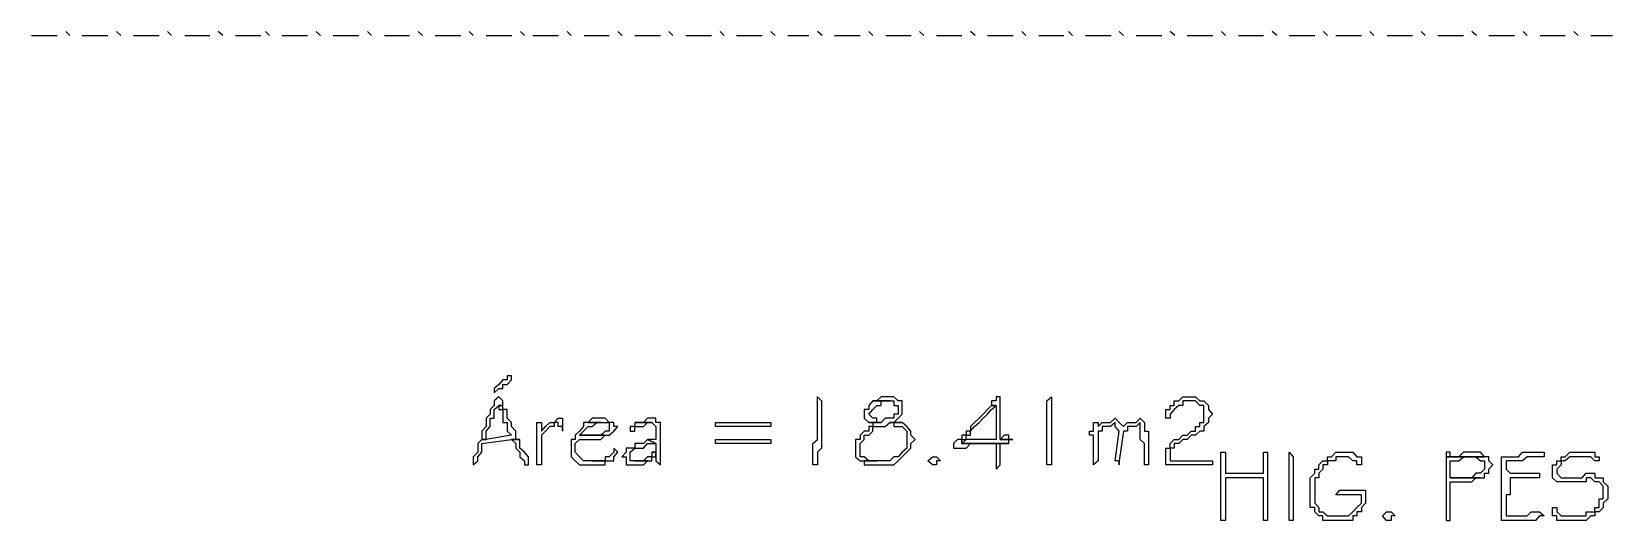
# Model space of a CAD drawing. Header units: millimetres. Extents: x -518.8 to -461.2, y 3.5 to 44.2.
# Drawn here: x -494.65 to -492.281, y 11.356 to 12.089 of the extents above; entities that cross this region are included whole.
import ezdxf

# ---------------------------------------------------------------- set-up
doc = ezdxf.new("R2010")
doc.units = ezdxf.units.MM
doc.header["$MEASUREMENT"] = 0
doc.layers.add('6', color=6, linetype='Continuous')
doc.layers.add('MYSOLIDS', color=7, linetype='Continuous')

msp = doc.modelspace()

# ---------------------------------------------------------------- linework, layer by layer
at = {"layer": '6'}
for points in [[(-494.6496, 12.0827), (-494.6113, 12.0827)], [(-494.5925, 12.0827), (-494.5985, 12.0887)], [(-494.5737, 12.0827), (-494.5354, 12.0827)], [(-494.5158, 12.0827), (-494.5226, 12.0887)], [(-494.497, 12.0827), (-494.4587, 12.0827)], [(-494.4399, 12.0827), (-494.4459, 12.0887)], [(-494.4203, 12.0827), (-494.3827, 12.0827)], [(-494.3632, 12.0827), (-494.3699, 12.0887)], [(-494.3444, 12.0827), (-494.306, 12.0827)], [(-494.2933, 12.0827), (-494.2993, 12.0887)], [(-494.2745, 12.0827), (-494.2361, 12.0827)], [(-494.2166, 12.0827), (-494.2233, 12.0887)], [(-494.1978, 12.0827), (-494.1594, 12.0827)], [(-494.1406, 12.0827), (-494.1466, 12.0887)], [(-494.1211, 12.0827), (-494.0835, 12.0827)], [(-494.0639, 12.0827), (-494.0707, 12.0887)], [(-494.0451, 12.0827), (-494.0068, 12.0827)], [(-493.988, 12.0827), (-493.994, 12.0887)], [(-493.9684, 12.0827), (-493.9301, 12.0827)], [(-493.9113, 12.0827), (-493.9173, 12.0887)], [(-493.8985, 12.0827), (-493.8602, 12.0827)], [(-493.8414, 12.0827), (-493.8474, 12.0887)], [(-493.8218, 12.0827), (-493.7842, 12.0827)], [(-493.7647, 12.0827), (-493.7714, 12.0887)], [(-493.7459, 12.0827), (-493.7075, 12.0827)], [(-493.6887, 12.0827), (-493.6948, 12.0887)], [(-493.6692, 12.0827), (-493.6308, 12.0827)], [(-493.6121, 12.0827), (-493.6181, 12.0887)], [(-493.5933, 12.0827), (-493.5549, 12.0827)], [(-493.5354, 12.0827), (-493.5421, 12.0887)], [(-493.5166, 12.0827), (-493.485, 12.0827)], [(-493.4654, 12.0827), (-493.4722, 12.0887)], [(-493.4466, 12.0827), (-493.4083, 12.0827)], [(-493.3895, 12.0827), (-493.3955, 12.0887)], [(-493.3699, 12.0827), (-493.3316, 12.0827)], [(-493.3128, 12.0827), (-493.3196, 12.0887)], [(-493.294, 12.0827), (-493.2557, 12.0827)], [(-493.2361, 12.0827), (-493.2429, 12.0887)], [(-493.2173, 12.0827), (-493.179, 12.0827)], [(-493.1602, 12.0827), (-493.1662, 12.0887)], [(-493.1406, 12.0827), (-493.103, 12.0827)], [(-493.0902, 12.0827), (-493.0963, 12.0887)], [(-493.0707, 12.0827), (-493.0324, 12.0827)], [(-493.0136, 12.0827), (-493.0203, 12.0887)], [(-492.9948, 12.0827), (-492.9564, 12.0827)], [(-492.9369, 12.0827), (-492.9436, 12.0887)], [(-492.9181, 12.0827), (-492.8797, 12.0827)], [(-492.8609, 12.0827), (-492.8669, 12.0887)], [(-492.8414, 12.0827), (-492.8038, 12.0827)], [(-492.7842, 12.0827), (-492.791, 12.0887)], [(-492.7654, 12.0827), (-492.7271, 12.0827)], [(-492.7083, 12.0827), (-492.7143, 12.0887)], [(-492.6955, 12.0827), (-492.6572, 12.0827)], [(-492.6384, 12.0827), (-492.6444, 12.0887)], [(-492.6188, 12.0827), (-492.5805, 12.0827)], [(-492.5617, 12.0827), (-492.5677, 12.0887)], [(-492.5429, 12.0827), (-492.5045, 12.0827)], [(-492.485, 12.0827), (-492.4918, 12.0887)], [(-492.4662, 12.0827), (-492.4278, 12.0827)], [(-492.409, 12.0827), (-492.4151, 12.0887)], [(-492.3895, 12.0827), (-492.3519, 12.0827)], [(-492.3324, 12.0827), (-492.3391, 12.0887)], [(-492.3136, 12.0827), (-492.2812, 12.0827)]]:
    msp.add_lwpolyline(points, dxfattribs=at)
at = {"layer": 'MYSOLIDS'}
for points in [[(-493.9308, 11.5729), (-493.9369, 11.5729), (-493.9369, 11.5669), (-493.9436, 11.5669), (-493.9436, 11.5669), (-493.9496, 11.5601), (-493.9496, 11.5601), (-493.9564, 11.5541), (-493.9564, 11.5541), (-493.9564, 11.5541), (-493.9564, 11.5473), (-493.9564, 11.5473), (-493.9564, 11.5473), (-493.9496, 11.5541), (-493.9496, 11.5541), (-493.9436, 11.5541), (-493.9436, 11.5601), (-493.9436, 11.5601), (-493.9369, 11.5601), (-493.9308, 11.5669), (-493.9308, 11.5669), (-493.9308, 11.5669), (-493.9308, 11.5729), (-493.9308, 11.5729), (-493.9308, 11.5729)], [(-493.9496, 11.5413), (-493.9496, 11.5413), (-493.9496, 11.5413), (-493.9564, 11.5353), (-493.9564, 11.5353), (-493.9564, 11.5285), (-493.9564, 11.5285), (-493.9624, 11.5225), (-493.9624, 11.5157), (-493.9684, 11.5097), (-493.9684, 11.503), (-493.9684, 11.4969), (-493.9684, 11.4969), (-493.9752, 11.4902), (-493.9752, 11.4902), (-493.9752, 11.4842), (-493.9752, 11.4774), (-493.9684, 11.4774), (-493.9684, 11.4842), (-493.9684, 11.4842), (-493.9684, 11.4902), (-493.9624, 11.4969), (-493.9624, 11.4969), (-493.9624, 11.503), (-493.9624, 11.503), (-493.9624, 11.5097), (-493.9564, 11.5097), (-493.9564, 11.5157), (-493.9564, 11.5225), (-493.9496, 11.5285), (-493.9496, 11.5285), (-493.9436, 11.5285), (-493.9436, 11.5353), (-493.9496, 11.5413), (-493.9496, 11.5413), (-493.9496, 11.5413)], [(-493.479, 11.4458), (-493.479, 11.4458), (-493.479, 11.4518), (-493.479, 11.4518), (-493.479, 11.4586), (-493.479, 11.4646), (-493.479, 11.4714), (-493.479, 11.4714), (-493.4722, 11.4774), (-493.4722, 11.4842), (-493.4722, 11.4842), (-493.4722, 11.4902), (-493.4722, 11.4969), (-493.4722, 11.503), (-493.4722, 11.503), (-493.4722, 11.5097), (-493.4722, 11.5157), (-493.4722, 11.5157), (-493.4722, 11.5225), (-493.4722, 11.5285), (-493.4722, 11.5353), (-493.4722, 11.5353), (-493.4722, 11.5353), (-493.4722, 11.5353), (-493.4722, 11.5413), (-493.4722, 11.5413), (-493.4662, 11.5353), (-493.4662, 11.5353), (-493.4662, 11.5353), (-493.4662, 11.5285), (-493.4662, 11.5285), (-493.4662, 11.5225), (-493.4662, 11.5157), (-493.4662, 11.5097), (-493.4662, 11.5097), (-493.4662, 11.503), (-493.4662, 11.4969), (-493.4662, 11.4902), (-493.4662, 11.4902), (-493.4662, 11.4842), (-493.4662, 11.4774), (-493.4662, 11.4714), (-493.4662, 11.4714), (-493.4662, 11.4646), (-493.4722, 11.4586), (-493.4722, 11.4518), (-493.4722, 11.4518), (-493.4722, 11.4458), (-493.4722, 11.4458), (-493.4722, 11.4458), (-493.4722, 11.4398), (-493.4722, 11.4398), (-493.4722, 11.4398), (-493.4722, 11.4398), (-493.479, 11.4398), (-493.479, 11.4398), (-493.479, 11.4458), (-493.479, 11.4458), (-493.479, 11.4458), (-493.479, 11.4458), (-493.479, 11.4458)], [(-493.3639, 11.5413), (-493.3707, 11.5413), (-493.3767, 11.5413), (-493.3767, 11.5413), (-493.3835, 11.5353), (-493.3895, 11.5353), (-493.3639, 11.5353), (-493.3639, 11.5353), (-493.3579, 11.5353), (-493.3579, 11.5285), (-493.3511, 11.5285), (-493.3511, 11.5285), (-493.3511, 11.5225), (-493.3511, 11.5225), (-493.3511, 11.5157), (-493.3579, 11.5157), (-493.3579, 11.5097), (-493.3579, 11.5097), (-493.3639, 11.5097), (-493.3707, 11.5097), (-493.3707, 11.5097), (-493.3767, 11.503), (-493.3955, 11.503), (-493.3955, 11.503), (-493.3895, 11.503), (-493.3895, 11.503), (-493.3895, 11.4969), (-493.3955, 11.4969), (-493.3955, 11.4902), (-493.4023, 11.4902), (-493.4023, 11.4902), (-493.4083, 11.4842), (-493.4083, 11.4774), (-493.4151, 11.4774), (-493.4151, 11.4714), (-493.4151, 11.4646), (-493.4151, 11.4646), (-493.4151, 11.4586), (-493.4151, 11.4518), (-493.4151, 11.4518), (-493.4083, 11.4458), (-493.4083, 11.4458), (-493.4023, 11.4458), (-493.3835, 11.4458), (-493.3835, 11.4458), (-493.3895, 11.4458), (-493.3955, 11.4458), (-493.3955, 11.4458), (-493.4023, 11.4518), (-493.4023, 11.4518), (-493.4083, 11.4518), (-493.4083, 11.4586), (-493.4083, 11.4646), (-493.4083, 11.4646), (-493.4083, 11.4714), (-493.4083, 11.4714), (-493.4023, 11.4774), (-493.4023, 11.4774), (-493.4023, 11.4842), (-493.3955, 11.4842), (-493.3895, 11.4902), (-493.3895, 11.4902), (-493.3895, 11.4969), (-493.3835, 11.4969), (-493.3767, 11.4969), (-493.3767, 11.4969), (-493.3707, 11.4969), (-493.3639, 11.503), (-493.3639, 11.503), (-493.3451, 11.503), (-493.3451, 11.503), (-493.3511, 11.503), (-493.3579, 11.503), (-493.3511, 11.5097), (-493.3511, 11.5097), (-493.3451, 11.5157), (-493.3451, 11.5157), (-493.3451, 11.5225), (-493.3451, 11.5225), (-493.3451, 11.5225), (-493.3451, 11.5285), (-493.3451, 11.5353), (-493.3511, 11.5353), (-493.3511, 11.5353), (-493.3579, 11.5413), (-493.3579, 11.5413), (-493.3639, 11.5413), (-493.3639, 11.5413)], [(-493.3895, 11.5353), (-493.3895, 11.5353), (-493.3955, 11.5285), (-493.3955, 11.5285), (-493.3955, 11.5225), (-493.4023, 11.5225), (-493.4023, 11.5157), (-493.4023, 11.5157), (-493.4023, 11.5097), (-493.3955, 11.503), (-493.3767, 11.503), (-493.3835, 11.503), (-493.3835, 11.5097), (-493.3895, 11.5097), (-493.3895, 11.5097), (-493.3955, 11.5157), (-493.3955, 11.5157), (-493.3895, 11.5225), (-493.3895, 11.5225), (-493.3835, 11.5285), (-493.3835, 11.5285), (-493.3767, 11.5285), (-493.3767, 11.5353), (-493.3707, 11.5353), (-493.3639, 11.5353), (-493.3895, 11.5353), (-493.3895, 11.5353)], [(-493.2045, 11.5413), (-493.2045, 11.5413), (-493.2045, 11.5353), (-493.2113, 11.5353), (-493.2113, 11.5285), (-493.2045, 11.5285), (-493.2045, 11.5225), (-493.2045, 11.5225), (-493.2045, 11.5157), (-493.2045, 11.5097), (-493.2045, 11.5097), (-493.2045, 11.503), (-493.2045, 11.503), (-493.2045, 11.4969), (-493.2045, 11.4902), (-493.2045, 11.4842), (-493.2045, 11.4774), (-493.2113, 11.4774), (-493.2113, 11.4774), (-493.2173, 11.4774), (-493.2241, 11.4774), (-493.2301, 11.4774), (-493.2301, 11.4774), (-493.2301, 11.4774), (-493.2369, 11.4774), (-493.2429, 11.4774), (-493.2496, 11.4774), (-493.2496, 11.4774), (-493.2557, 11.4714), (-493.1857, 11.4714), (-493.1857, 11.4774), (-493.1797, 11.4774), (-493.1857, 11.4774), (-493.1985, 11.4774), (-493.1985, 11.4902), (-493.1985, 11.4902), (-493.1985, 11.4969), (-493.1985, 11.4969), (-493.1985, 11.503), (-493.1985, 11.5097), (-493.1985, 11.5157), (-493.1985, 11.5157), (-493.1985, 11.5225), (-493.1985, 11.5285), (-493.1985, 11.5285), (-493.1985, 11.5353), (-493.1985, 11.5413), (-493.2045, 11.5413), (-493.2045, 11.5413)], [(-493.1286, 11.4458), (-493.1286, 11.4458), (-493.1286, 11.4518), (-493.1286, 11.4518), (-493.1286, 11.4586), (-493.1286, 11.4646), (-493.1286, 11.4714), (-493.1286, 11.4714), (-493.1286, 11.4774), (-493.1286, 11.4842), (-493.1286, 11.4842), (-493.1286, 11.4902), (-493.1286, 11.4969), (-493.1286, 11.503), (-493.1286, 11.503), (-493.1286, 11.5097), (-493.1286, 11.5157), (-493.1286, 11.5157), (-493.1286, 11.5225), (-493.1286, 11.5285), (-493.1286, 11.5353), (-493.1286, 11.5353), (-493.1286, 11.5353), (-493.1286, 11.5353), (-493.1218, 11.5413), (-493.1218, 11.5413), (-493.1218, 11.5353), (-493.1218, 11.5353), (-493.1218, 11.5353), (-493.1218, 11.5285), (-493.1218, 11.5285), (-493.1218, 11.5225), (-493.1218, 11.5157), (-493.1218, 11.5097), (-493.1218, 11.5097), (-493.1218, 11.503), (-493.1218, 11.4969), (-493.1218, 11.4902), (-493.1218, 11.4902), (-493.1218, 11.4842), (-493.1218, 11.4774), (-493.1218, 11.4714), (-493.1218, 11.4714), (-493.1218, 11.4646), (-493.1218, 11.4586), (-493.1218, 11.4518), (-493.1218, 11.4518), (-493.1218, 11.4458), (-493.1218, 11.4458), (-493.1218, 11.4458), (-493.1218, 11.4398), (-493.1218, 11.4398), (-493.1286, 11.4398), (-493.1286, 11.4398), (-493.1286, 11.4398), (-493.1286, 11.4398), (-493.1286, 11.4458), (-493.1286, 11.4458), (-493.1286, 11.4458), (-493.1286, 11.4458), (-493.1286, 11.4458)], [(-492.9436, 11.4458), (-492.8865, 11.4458), (-492.8805, 11.4458), (-492.8805, 11.4458), (-492.8805, 11.4458), (-492.8805, 11.4458), (-492.8805, 11.4398), (-492.8805, 11.4398), (-492.8865, 11.4398), (-492.8865, 11.4398), (-492.9436, 11.4398), (-492.9504, 11.4398), (-492.9504, 11.4398), (-492.9504, 11.4398), (-492.9504, 11.4398), (-492.9504, 11.4398), (-492.9504, 11.4398), (-492.9504, 11.4458), (-492.9504, 11.4458), (-492.9504, 11.4458), (-492.9504, 11.4518), (-492.9504, 11.4586), (-492.9504, 11.4646), (-492.9504, 11.4646), (-492.9436, 11.4646), (-492.9436, 11.4714), (-492.9436, 11.4714), (-492.9376, 11.4774), (-492.9376, 11.4774), (-492.9308, 11.4774), (-492.9308, 11.4774), (-492.9248, 11.4842), (-492.9181, 11.4842), (-492.9121, 11.4902), (-492.9121, 11.4902), (-492.906, 11.4902), (-492.906, 11.4969), (-492.906, 11.4969), (-492.8993, 11.4969), (-492.8993, 11.503), (-492.8933, 11.503), (-492.8933, 11.5097), (-492.8933, 11.5157), (-492.8933, 11.5157), (-492.8933, 11.5225), (-492.8933, 11.5225), (-492.8933, 11.5285), (-492.8993, 11.5285), (-492.8993, 11.5285), (-492.906, 11.5353), (-492.9121, 11.5353), (-492.9121, 11.5353), (-492.9181, 11.5353), (-492.9248, 11.5353), (-492.9248, 11.5285), (-492.9308, 11.5285), (-492.9308, 11.5285), (-492.9376, 11.5225), (-492.9376, 11.5225), (-492.9376, 11.5225), (-492.9436, 11.5157), (-492.9436, 11.5157), (-492.9436, 11.5097), (-492.9436, 11.5097), (-492.9504, 11.5097), (-492.9504, 11.5097), (-492.9504, 11.5157), (-492.9504, 11.5157), (-492.9504, 11.5157), (-492.9504, 11.5225), (-492.9436, 11.5225), (-492.9436, 11.5285), (-492.9436, 11.5285), (-492.9376, 11.5285), (-492.9376, 11.5353), (-492.9308, 11.5353), (-492.9308, 11.5353), (-492.9248, 11.5413), (-492.9181, 11.5413), (-492.9121, 11.5413), (-492.9121, 11.5413), (-492.906, 11.5413), (-492.906, 11.5413), (-492.8993, 11.5353), (-492.8933, 11.5353), (-492.8933, 11.5353), (-492.8933, 11.5353), (-492.8865, 11.5285), (-492.8865, 11.5285), (-492.8865, 11.5225), (-492.8805, 11.5157), (-492.8805, 11.5157), (-492.8865, 11.5097), (-492.8865, 11.503), (-492.8865, 11.503), (-492.8865, 11.503), (-492.8933, 11.4969), (-492.8933, 11.4969), (-492.8933, 11.4902), (-492.8993, 11.4902), (-492.8993, 11.4902), (-492.906, 11.4842), (-492.9121, 11.4842), (-492.9181, 11.4774), (-492.9181, 11.4774), (-492.9248, 11.4774), (-492.9248, 11.4774), (-492.9308, 11.4714), (-492.9376, 11.4714), (-492.9376, 11.4646), (-492.9436, 11.4646), (-492.9436, 11.4586), (-492.9436, 11.4586), (-492.9436, 11.4518), (-492.9436, 11.4458), (-492.9436, 11.4458), (-492.9436, 11.4458), (-492.9436, 11.4458)], [(-493.9436, 11.5285), (-493.9496, 11.5285), (-493.9496, 11.5285), (-493.9496, 11.5225), (-493.9436, 11.5225), (-493.9436, 11.5157), (-493.9436, 11.5097), (-493.9436, 11.503), (-493.9369, 11.503), (-493.9369, 11.4969), (-493.9369, 11.4969), (-493.9369, 11.4902), (-493.9308, 11.4842), (-493.9308, 11.4842), (-493.9692, 11.4774), (-493.9752, 11.4774), (-493.9812, 11.4714), (-493.9812, 11.4714), (-493.9812, 11.4646), (-493.9812, 11.4646), (-493.9812, 11.4586), (-493.988, 11.4518), (-493.988, 11.4518), (-493.988, 11.4458), (-493.988, 11.4458), (-493.988, 11.4398), (-493.988, 11.4398), (-493.988, 11.4398), (-493.9812, 11.4458), (-493.9812, 11.4458), (-493.9812, 11.4518), (-493.9812, 11.4518), (-493.9752, 11.4586), (-493.9752, 11.4646), (-493.9752, 11.4646), (-493.9752, 11.4714), (-493.9308, 11.4774), (-493.9181, 11.4774), (-493.9241, 11.4774), (-493.9241, 11.4842), (-493.9241, 11.4902), (-493.9241, 11.4902), (-493.9308, 11.4969), (-493.9308, 11.503), (-493.9308, 11.503), (-493.9369, 11.5097), (-493.9369, 11.5097), (-493.9369, 11.5157), (-493.9369, 11.5157), (-493.9369, 11.5225), (-493.9436, 11.5225), (-493.9436, 11.5285), (-493.9436, 11.5285), (-493.9436, 11.5285)], [(-493.2113, 11.5285), (-493.2113, 11.5285), (-493.2173, 11.5225), (-493.2173, 11.5225), (-493.2241, 11.5157), (-493.2241, 11.5157), (-493.2301, 11.5097), (-493.2301, 11.5097), (-493.2369, 11.503), (-493.2369, 11.503), (-493.2429, 11.4969), (-493.2429, 11.4902), (-493.2496, 11.4902), (-493.2496, 11.4842), (-493.2557, 11.4842), (-493.2557, 11.4774), (-493.2624, 11.4774), (-493.2624, 11.4774), (-493.2684, 11.4714), (-493.2684, 11.4714), (-493.2684, 11.4646), (-493.2624, 11.4646), (-493.2624, 11.4646), (-493.2557, 11.4646), (-493.2557, 11.4646), (-493.2496, 11.4646), (-493.2429, 11.4714), (-493.2429, 11.4714), (-493.2369, 11.4714), (-493.2301, 11.4714), (-493.2241, 11.4714), (-493.2241, 11.4714), (-493.2173, 11.4714), (-493.2113, 11.4714), (-493.2045, 11.4714), (-493.1985, 11.4714), (-493.1985, 11.4714), (-493.1925, 11.4714), (-493.1925, 11.4714), (-493.1857, 11.4714), (-493.2557, 11.4714), (-493.2557, 11.4774), (-493.2496, 11.4774), (-493.2496, 11.4842), (-493.2429, 11.4842), (-493.2429, 11.4902), (-493.2369, 11.4969), (-493.2369, 11.4969), (-493.2301, 11.503), (-493.2301, 11.503), (-493.2241, 11.5097), (-493.2241, 11.5097), (-493.2173, 11.5157), (-493.2173, 11.5157), (-493.2113, 11.5225), (-493.2113, 11.5225), (-493.2045, 11.5285), (-493.2113, 11.5285), (-493.2113, 11.5285)], [(-493.8857, 11.4902), (-493.8797, 11.4969), (-493.8797, 11.4969), (-493.873, 11.503), (-493.873, 11.503), (-493.8669, 11.503), (-493.8609, 11.5097), (-493.8609, 11.5097), (-493.8542, 11.5097), (-493.8542, 11.503), (-493.8542, 11.503), (-493.8542, 11.4969), (-493.8542, 11.4969), (-493.8542, 11.4902), (-493.8542, 11.4902), (-493.8542, 11.4902), (-493.8542, 11.4902), (-493.8542, 11.4902), (-493.8542, 11.4902), (-493.8542, 11.4902), (-493.8542, 11.4902), (-493.8542, 11.4902), (-493.8542, 11.4902), (-493.8542, 11.4969), (-493.8542, 11.4969), (-493.8609, 11.4969), (-493.8609, 11.4969), (-493.8609, 11.503), (-493.8609, 11.503), (-493.8669, 11.503), (-493.8669, 11.4969), (-493.873, 11.4969), (-493.873, 11.4969), (-493.8797, 11.4902), (-493.8797, 11.4902), (-493.8857, 11.4842), (-493.8857, 11.4842), (-493.8857, 11.4842), (-493.8857, 11.4774), (-493.8857, 11.4714), (-493.8857, 11.4714), (-493.8857, 11.4646), (-493.8857, 11.4586), (-493.8857, 11.4518), (-493.8857, 11.4518), (-493.8857, 11.4518), (-493.8857, 11.4518), (-493.8857, 11.4458), (-493.8857, 11.4398), (-493.8857, 11.4398), (-493.8857, 11.4398), (-493.8925, 11.4398), (-493.8925, 11.4398), (-493.8925, 11.4458), (-493.8925, 11.4458), (-493.8925, 11.4518), (-493.8925, 11.4586), (-493.8925, 11.4646), (-493.8925, 11.4714), (-493.8925, 11.4714), (-493.8925, 11.4774), (-493.8925, 11.4842), (-493.8925, 11.4842), (-493.8925, 11.4902), (-493.8925, 11.4969), (-493.8925, 11.4969), (-493.8925, 11.4969), (-493.8925, 11.503), (-493.8925, 11.503), (-493.8857, 11.503), (-493.8857, 11.503), (-493.8857, 11.503), (-493.8857, 11.4969), (-493.8857, 11.4902), (-493.8857, 11.4902), (-493.8857, 11.4902), (-493.8857, 11.4902), (-493.8857, 11.4902), (-493.8857, 11.4902)], [(-493.8158, 11.503), (-493.8226, 11.503), (-493.8226, 11.4969), (-493.8286, 11.4902), (-493.8286, 11.4902), (-493.8354, 11.4842), (-493.8354, 11.4842), (-493.8354, 11.4774), (-493.8414, 11.4774), (-493.8414, 11.4714), (-493.8414, 11.4714), (-493.8414, 11.4646), (-493.8414, 11.4586), (-493.8414, 11.4586), (-493.8414, 11.4518), (-493.8354, 11.4458), (-493.8354, 11.4458), (-493.8354, 11.4458), (-493.8286, 11.4398), (-493.8286, 11.4398), (-493.8226, 11.4398), (-493.8158, 11.4398), (-493.8098, 11.4398), (-493.8098, 11.4398), (-493.803, 11.4398), (-493.803, 11.4398), (-493.797, 11.4398), (-493.7902, 11.4398), (-493.7902, 11.4398), (-493.7902, 11.4458), (-493.8098, 11.4458), (-493.8158, 11.4458), (-493.8226, 11.4458), (-493.8226, 11.4458), (-493.8286, 11.4518), (-493.8286, 11.4518), (-493.8354, 11.4586), (-493.8354, 11.4586), (-493.8354, 11.4646), (-493.8354, 11.4646), (-493.8354, 11.4714), (-493.8354, 11.4714), (-493.8286, 11.4774), (-493.8286, 11.4774), (-493.8226, 11.4774), (-493.8158, 11.4774), (-493.8098, 11.4774), (-493.8098, 11.4774), (-493.803, 11.4774), (-493.797, 11.4774), (-493.7902, 11.4842), (-493.7902, 11.4842), (-493.7902, 11.4842), (-493.8286, 11.4842), (-493.8286, 11.4842), (-493.8226, 11.4902), (-493.8226, 11.4902), (-493.8158, 11.4969), (-493.8158, 11.4969), (-493.8098, 11.4969), (-493.803, 11.503), (-493.803, 11.503), (-493.797, 11.503), (-493.8158, 11.503), (-493.8158, 11.503)], [(-493.797, 11.5097), (-493.797, 11.5097), (-493.803, 11.5097), (-493.8098, 11.5097), (-493.8158, 11.503), (-493.8158, 11.503), (-493.8158, 11.503), (-493.797, 11.503), (-493.797, 11.503), (-493.7902, 11.503), (-493.7842, 11.503), (-493.7842, 11.4969), (-493.7842, 11.4969), (-493.7842, 11.4902), (-493.7842, 11.4902), (-493.7842, 11.4902), (-493.7902, 11.4902), (-493.797, 11.4842), (-493.797, 11.4842), (-493.803, 11.4842), (-493.8098, 11.4842), (-493.8098, 11.4842), (-493.8158, 11.4842), (-493.8226, 11.4842), (-493.8286, 11.4842), (-493.7902, 11.4842), (-493.7842, 11.4842), (-493.7842, 11.4842), (-493.7775, 11.4902), (-493.7775, 11.4902), (-493.7714, 11.4969), (-493.7775, 11.4969), (-493.7775, 11.503), (-493.7775, 11.503), (-493.7842, 11.503), (-493.7902, 11.5097), (-493.7902, 11.5097), (-493.797, 11.5097), (-493.797, 11.5097)], [(-493.7459, 11.503), (-493.7459, 11.4969), (-493.7459, 11.4969), (-493.7527, 11.4969), (-493.7527, 11.4969), (-493.7527, 11.4902), (-493.7527, 11.4902), (-493.7527, 11.4902), (-493.7459, 11.4902), (-493.7459, 11.4969), (-493.7399, 11.4969), (-493.7399, 11.4969), (-493.7331, 11.4969), (-493.7331, 11.4969), (-493.7271, 11.503), (-493.7203, 11.503), (-493.7459, 11.503), (-493.7459, 11.503)], [(-493.7203, 11.5097), (-493.7271, 11.5097), (-493.7271, 11.5097), (-493.7331, 11.503), (-493.7331, 11.503), (-493.7399, 11.503), (-493.7459, 11.503), (-493.7203, 11.503), (-493.7203, 11.503), (-493.7143, 11.4969), (-493.7143, 11.4969), (-493.7143, 11.4902), (-493.7143, 11.4842), (-493.7143, 11.4774), (-493.7203, 11.4774), (-493.7203, 11.4774), (-493.7271, 11.4774), (-493.7143, 11.4714), (-493.7143, 11.4646), (-493.7143, 11.4586), (-493.7203, 11.4586), (-493.7143, 11.4586), (-493.7143, 11.4458), (-493.7143, 11.4458), (-493.7075, 11.4398), (-493.7075, 11.4458), (-493.7075, 11.4458), (-493.7075, 11.4902), (-493.7075, 11.4902), (-493.7075, 11.4969), (-493.7075, 11.503), (-493.7075, 11.503), (-493.7143, 11.503), (-493.7143, 11.5097), (-493.7203, 11.5097), (-493.7203, 11.5097)], [(-493.5489, 11.4969), (-493.6188, 11.4969), (-493.6248, 11.4969), (-493.6248, 11.4969), (-493.6248, 11.4969), (-493.6248, 11.4969), (-493.6248, 11.503), (-493.6248, 11.503), (-493.6248, 11.503), (-493.6188, 11.503), (-493.5489, 11.503), (-493.5421, 11.503), (-493.5421, 11.503), (-493.5421, 11.4969), (-493.5421, 11.4969), (-493.5421, 11.4969), (-493.5421, 11.4969), (-493.5421, 11.4969), (-493.5489, 11.4969), (-493.5489, 11.4969), (-493.5489, 11.4969), (-493.5489, 11.4969)], [(-493.3451, 11.503), (-493.3639, 11.503), (-493.3579, 11.503), (-493.3579, 11.4969), (-493.3511, 11.4969), (-493.3451, 11.4969), (-493.3451, 11.4969), (-493.3384, 11.4902), (-493.3384, 11.4842), (-493.3384, 11.4842), (-493.3384, 11.4774), (-493.3384, 11.4774), (-493.3384, 11.4714), (-493.3384, 11.4646), (-493.3384, 11.4646), (-493.3451, 11.4586), (-493.3451, 11.4586), (-493.3511, 11.4518), (-493.3511, 11.4518), (-493.3579, 11.4518), (-493.3639, 11.4458), (-493.3639, 11.4458), (-493.3707, 11.4458), (-493.3707, 11.4458), (-493.3767, 11.4458), (-493.3835, 11.4458), (-493.4023, 11.4458), (-493.4023, 11.4398), (-493.3955, 11.4398), (-493.3895, 11.4398), (-493.3895, 11.4398), (-493.3835, 11.4398), (-493.3835, 11.4398), (-493.3767, 11.4398), (-493.3707, 11.4398), (-493.3707, 11.4398), (-493.3639, 11.4398), (-493.3579, 11.4398), (-493.3579, 11.4398), (-493.3511, 11.4458), (-493.3511, 11.4458), (-493.3451, 11.4518), (-493.3451, 11.4518), (-493.3384, 11.4586), (-493.3384, 11.4586), (-493.3384, 11.4586), (-493.3324, 11.4646), (-493.3324, 11.4646), (-493.3324, 11.4714), (-493.3256, 11.4774), (-493.3256, 11.4774), (-493.3256, 11.4774), (-493.3324, 11.4842), (-493.3324, 11.4902), (-493.3324, 11.4902), (-493.3384, 11.4969), (-493.3384, 11.4969), (-493.3451, 11.503), (-493.3451, 11.503)], [(-493.0136, 11.4969), (-493.0136, 11.4969), (-493.0075, 11.503), (-493.0015, 11.503), (-493.0015, 11.503), (-492.9948, 11.503), (-492.9887, 11.5097), (-492.9887, 11.5097), (-492.982, 11.503), (-492.982, 11.503), (-492.982, 11.503), (-492.982, 11.4969), (-492.982, 11.4902), (-492.976, 11.4902), (-492.976, 11.4842), (-492.976, 11.4774), (-492.976, 11.4714), (-492.976, 11.4714), (-492.976, 11.4646), (-492.976, 11.4586), (-492.976, 11.4518), (-492.976, 11.4518), (-492.976, 11.4518), (-492.976, 11.4458), (-492.976, 11.4458), (-492.976, 11.4398), (-492.976, 11.4398), (-492.982, 11.4398), (-492.982, 11.4398), (-492.982, 11.4398), (-492.982, 11.4398), (-492.982, 11.4458), (-492.982, 11.4458), (-492.982, 11.4518), (-492.982, 11.4586), (-492.982, 11.4586), (-492.982, 11.4646), (-492.982, 11.4714), (-492.982, 11.4714), (-492.9887, 11.4774), (-492.9887, 11.4842), (-492.9887, 11.4902), (-492.9887, 11.4902), (-492.9887, 11.4969), (-492.9887, 11.4969), (-492.9887, 11.503), (-492.9887, 11.503), (-492.9948, 11.4969), (-493.0015, 11.4969), (-493.0015, 11.4969), (-493.0075, 11.4969), (-493.0075, 11.4902), (-493.0136, 11.4902), (-493.0136, 11.4902), (-493.0203, 11.4458), (-493.0203, 11.4458), (-493.0203, 11.4458), (-493.0203, 11.4398), (-493.0203, 11.4398), (-493.0203, 11.4458), (-493.0203, 11.4458), (-493.0263, 11.4458), (-493.0263, 11.4458), (-493.0203, 11.4902), (-493.0203, 11.4902), (-493.0263, 11.4969), (-493.0263, 11.4969), (-493.0263, 11.503), (-493.0263, 11.503), (-493.0331, 11.4969), (-493.0391, 11.4969), (-493.0391, 11.4969), (-493.0459, 11.4969), (-493.0459, 11.4902), (-493.0519, 11.4902), (-493.0519, 11.4902), (-493.0519, 11.4458), (-493.0587, 11.4398), (-493.0587, 11.4398), (-493.0587, 11.4398), (-493.0587, 11.4398), (-493.0587, 11.4398), (-493.0587, 11.4398), (-493.0587, 11.4458), (-493.0587, 11.4458), (-493.0587, 11.4842), (-493.0647, 11.4842), (-493.0647, 11.4842), (-493.0647, 11.4842), (-493.0647, 11.4842), (-493.0647, 11.4842), (-493.0647, 11.4842), (-493.0647, 11.4902), (-493.0647, 11.4902), (-493.0647, 11.4902), (-493.0647, 11.4902), (-493.0587, 11.4902), (-493.0587, 11.4902), (-493.0587, 11.503), (-493.0587, 11.503), (-493.0587, 11.503), (-493.0587, 11.503), (-493.0587, 11.503), (-493.0587, 11.503), (-493.0587, 11.503), (-493.0519, 11.503), (-493.0519, 11.503), (-493.0519, 11.4969), (-493.0519, 11.4969), (-493.0459, 11.503), (-493.0391, 11.503), (-493.0391, 11.503), (-493.0331, 11.503), (-493.0263, 11.5097), (-493.0263, 11.5097), (-493.0203, 11.503), (-493.0203, 11.503), (-493.0203, 11.503), (-493.0136, 11.4969), (-493.0136, 11.4969), (-493.0136, 11.4969), (-493.0136, 11.4969), (-493.0136, 11.4969)], [(-493.9181, 11.4774), (-493.9308, 11.4774), (-493.9241, 11.4714), (-493.9241, 11.4714), (-493.9241, 11.4646), (-493.9181, 11.4586), (-493.9181, 11.4586), (-493.9181, 11.4518), (-493.9113, 11.4458), (-493.9113, 11.4398), (-493.9113, 11.4398), (-493.9053, 11.4398), (-493.9053, 11.4398), (-493.9053, 11.4458), (-493.9053, 11.4458), (-493.9053, 11.4518), (-493.9113, 11.4586), (-493.9113, 11.4586), (-493.9181, 11.4646), (-493.9181, 11.4714), (-493.9181, 11.4774), (-493.9181, 11.4774)], [(-493.7775, 11.4646), (-493.7775, 11.4586), (-493.7775, 11.4586), (-493.7775, 11.4586), (-493.7842, 11.4518), (-493.7842, 11.4518), (-493.7902, 11.4518), (-493.7902, 11.4458), (-493.797, 11.4458), (-493.797, 11.4458), (-493.803, 11.4458), (-493.8098, 11.4458), (-493.8098, 11.4458), (-493.7902, 11.4458), (-493.7842, 11.4458), (-493.7775, 11.4458), (-493.7775, 11.4518), (-493.7775, 11.4518), (-493.7714, 11.4586), (-493.7714, 11.4586), (-493.7714, 11.4586), (-493.7775, 11.4646), (-493.7775, 11.4646)], [(-493.7271, 11.4774), (-493.7331, 11.4714), (-493.7399, 11.4714), (-493.7399, 11.4714), (-493.7459, 11.4714), (-493.7459, 11.4646), (-493.7527, 11.4646), (-493.7527, 11.4646), (-493.7587, 11.4646), (-493.7587, 11.4586), (-493.7587, 11.4586), (-493.7654, 11.4518), (-493.7587, 11.4518), (-493.7587, 11.4458), (-493.7587, 11.4398), (-493.7587, 11.4398), (-493.7527, 11.4398), (-493.7459, 11.4398), (-493.7399, 11.4398), (-493.7399, 11.4398), (-493.7331, 11.4398), (-493.7271, 11.4458), (-493.7271, 11.4458), (-493.7459, 11.4458), (-493.7459, 11.4458), (-493.7527, 11.4458), (-493.7527, 11.4458), (-493.7527, 11.4518), (-493.7527, 11.4518), (-493.7527, 11.4586), (-493.7527, 11.4586), (-493.7459, 11.4646), (-493.7459, 11.4646), (-493.7399, 11.4646), (-493.7399, 11.4646), (-493.7331, 11.4646), (-493.7271, 11.4714), (-493.7271, 11.4714), (-493.7203, 11.4714), (-493.7143, 11.4714), (-493.7271, 11.4774), (-493.7271, 11.4774)], [(-493.5489, 11.4714), (-493.6188, 11.4714), (-493.6248, 11.4714), (-493.6248, 11.4714), (-493.6248, 11.4714), (-493.6248, 11.4714), (-493.6248, 11.4774), (-493.6248, 11.4774), (-493.6248, 11.4774), (-493.6188, 11.4774), (-493.5489, 11.4774), (-493.5421, 11.4774), (-493.5421, 11.4774), (-493.5421, 11.4714), (-493.5421, 11.4714), (-493.5421, 11.4714), (-493.5421, 11.4714), (-493.5421, 11.4714), (-493.5489, 11.4714), (-493.5489, 11.4714), (-493.5489, 11.4714), (-493.5489, 11.4714)], [(-493.1985, 11.4714), (-493.2045, 11.4714), (-493.2045, 11.4714), (-493.2045, 11.4646), (-493.2045, 11.4646), (-493.2045, 11.4518), (-493.2045, 11.4458), (-493.2045, 11.4398), (-493.2045, 11.4398), (-493.2045, 11.4398), (-493.2045, 11.433), (-493.1985, 11.4398), (-493.1985, 11.4398), (-493.1985, 11.4458), (-493.1985, 11.4458), (-493.1985, 11.4518), (-493.1985, 11.4518), (-493.1985, 11.4586), (-493.1985, 11.4646), (-493.1985, 11.4714), (-493.1985, 11.4714), (-493.1985, 11.4714)], [(-493.1857, 11.4842), (-493.1857, 11.4842), (-493.1925, 11.4842), (-493.1985, 11.4774), (-493.1985, 11.4774), (-493.1857, 11.4774), (-493.1857, 11.4774), (-493.1857, 11.4842), (-493.1857, 11.4842)], [(-493.7203, 11.4586), (-493.7203, 11.4518), (-493.7271, 11.4518), (-493.7271, 11.4518), (-493.7331, 11.4458), (-493.7399, 11.4458), (-493.7399, 11.4458), (-493.7459, 11.4458), (-493.7271, 11.4458), (-493.7203, 11.4458), (-493.7203, 11.4518), (-493.7143, 11.4518), (-493.7143, 11.4586), (-493.7203, 11.4586), (-493.7203, 11.4586)], [(-493.3, 11.4398), (-493.3, 11.4398), (-493.3, 11.4398), (-493.3068, 11.4458), (-493.3068, 11.4458), (-493.3, 11.4518), (-493.3, 11.4518), (-493.294, 11.4518), (-493.294, 11.4518), (-493.294, 11.4518), (-493.294, 11.4518), (-493.288, 11.4458), (-493.288, 11.4458), (-493.294, 11.4458), (-493.294, 11.4398), (-493.294, 11.4398), (-493.3, 11.4398), (-493.3, 11.4398), (-493.3, 11.4398), (-493.3, 11.4398)], [(-492.8038, 11.4203), (-492.8105, 11.4203), (-492.8166, 11.4203), (-492.8166, 11.4203), (-492.8226, 11.4203), (-492.8293, 11.4203), (-492.8354, 11.4203), (-492.8354, 11.4203), (-492.8421, 11.4203), (-492.8421, 11.4203), (-492.8481, 11.4203), (-492.8549, 11.4203), (-492.8609, 11.4203), (-492.8609, 11.4203), (-492.8609, 11.3631), (-492.8609, 11.3563), (-492.8609, 11.3563), (-492.8609, 11.3563), (-492.8609, 11.3563), (-492.8677, 11.3563), (-492.8677, 11.3563), (-492.8677, 11.3631), (-492.8677, 11.3631), (-492.8677, 11.4518), (-492.8677, 11.4586), (-492.8677, 11.4586), (-492.8609, 11.4586), (-492.8609, 11.4586), (-492.8609, 11.4586), (-492.8609, 11.4586), (-492.8609, 11.4518), (-492.8609, 11.4518), (-492.8609, 11.427), (-492.8549, 11.427), (-492.8481, 11.427), (-492.8481, 11.427), (-492.8421, 11.427), (-492.8354, 11.427), (-492.8354, 11.427), (-492.8293, 11.427), (-492.8226, 11.427), (-492.8166, 11.427), (-492.8166, 11.427), (-492.8105, 11.427), (-492.8038, 11.427), (-492.8038, 11.433), (-492.8038, 11.4398), (-492.8038, 11.4458), (-492.8038, 11.4458), (-492.8038, 11.4518), (-492.8038, 11.4518), (-492.8038, 11.4586), (-492.8038, 11.4586), (-492.8038, 11.4586), (-492.8038, 11.4586), (-492.7978, 11.4586), (-492.7978, 11.4586), (-492.7978, 11.4518), (-492.7978, 11.4518), (-492.7978, 11.4518), (-492.7978, 11.4458), (-492.7978, 11.4398), (-492.7978, 11.433), (-492.7978, 11.433), (-492.7978, 11.427), (-492.7978, 11.4203), (-492.7978, 11.4203), (-492.7978, 11.4142), (-492.7978, 11.4075), (-492.7978, 11.4015), (-492.7978, 11.4015), (-492.7978, 11.3947), (-492.7978, 11.3887), (-492.7978, 11.3887), (-492.7978, 11.3819), (-492.7978, 11.3759), (-492.7978, 11.3691), (-492.7978, 11.3691), (-492.7978, 11.3631), (-492.7978, 11.3631), (-492.7978, 11.3631), (-492.7978, 11.3563), (-492.7978, 11.3563), (-492.8038, 11.3563), (-492.8038, 11.3563), (-492.8038, 11.3563), (-492.8038, 11.3563), (-492.8038, 11.3631), (-492.8038, 11.3631), (-492.8038, 11.3691), (-492.8038, 11.3691), (-492.8038, 11.3691), (-492.8038, 11.3759), (-492.8038, 11.3819), (-492.8038, 11.3887), (-492.8038, 11.3887), (-492.8038, 11.3947), (-492.8038, 11.4015), (-492.8038, 11.4015), (-492.8038, 11.4075), (-492.8038, 11.4142), (-492.8038, 11.4142), (-492.8038, 11.4203), (-492.8038, 11.4203), (-492.8038, 11.4203), (-492.8038, 11.4203), (-492.8038, 11.4203)], [(-492.7594, 11.4015), (-492.7594, 11.3947), (-492.7594, 11.3887), (-492.7594, 11.3819), (-492.7594, 11.3819), (-492.7594, 11.3759), (-492.7594, 11.3691), (-492.7594, 11.3631), (-492.7594, 11.3631), (-492.7594, 11.3631), (-492.7594, 11.3563), (-492.7594, 11.3563), (-492.7654, 11.3563), (-492.7654, 11.3563), (-492.7654, 11.3563), (-492.7654, 11.3563), (-492.7654, 11.3631), (-492.7654, 11.3631), (-492.7654, 11.3631), (-492.7654, 11.3631), (-492.7654, 11.3631), (-492.7654, 11.3691), (-492.7654, 11.3759), (-492.7654, 11.3759), (-492.7654, 11.3819), (-492.7654, 11.3887), (-492.7654, 11.3947), (-492.7654, 11.4015), (-492.7654, 11.4015), (-492.7654, 11.4075), (-492.7654, 11.4142), (-492.7654, 11.4142), (-492.7654, 11.4203), (-492.7654, 11.427), (-492.7654, 11.433), (-492.7654, 11.433), (-492.7654, 11.4398), (-492.7654, 11.4458), (-492.7654, 11.4458), (-492.7654, 11.4518), (-492.7654, 11.4518), (-492.7654, 11.4518), (-492.7654, 11.4586), (-492.7654, 11.4586), (-492.7654, 11.4586), (-492.7654, 11.4586), (-492.7594, 11.4518), (-492.7594, 11.4518), (-492.7594, 11.4518), (-492.7594, 11.4518), (-492.7594, 11.4458), (-492.7594, 11.4458), (-492.7594, 11.4458), (-492.7594, 11.4398), (-492.7594, 11.433), (-492.7594, 11.427), (-492.7594, 11.427), (-492.7594, 11.4203), (-492.7594, 11.4142), (-492.7594, 11.4075), (-492.7594, 11.4075), (-492.7594, 11.4015), (-492.7594, 11.4015), (-492.7594, 11.4015), (-492.7594, 11.4015), (-492.7594, 11.4015)], [(-492.6572, 11.3947), (-492.6639, 11.3947), (-492.6639, 11.3947), (-492.6699, 11.3947), (-492.6767, 11.3947), (-492.6767, 11.3947), (-492.6827, 11.3947), (-492.6895, 11.3947), (-492.6895, 11.3947), (-492.6955, 11.3947), (-492.6955, 11.3947), (-492.6955, 11.3947), (-492.6955, 11.3947), (-492.6895, 11.4015), (-492.6895, 11.4015), (-492.6895, 11.4015), (-492.6895, 11.4015), (-492.6827, 11.4015), (-492.6827, 11.4015), (-492.6767, 11.4015), (-492.6699, 11.4015), (-492.6699, 11.4015), (-492.6639, 11.4015), (-492.6572, 11.4015), (-492.6511, 11.4015), (-492.6511, 11.4015), (-492.6511, 11.4015), (-492.6511, 11.3947), (-492.6511, 11.3947), (-492.6511, 11.3947), (-492.6511, 11.3887), (-492.6511, 11.3819), (-492.6511, 11.3819), (-492.6572, 11.3759), (-492.6572, 11.3691), (-492.6572, 11.3691), (-492.6639, 11.3691), (-492.6639, 11.3631), (-492.6699, 11.3631), (-492.6699, 11.3563), (-492.6767, 11.3563), (-492.6767, 11.3563), (-492.6827, 11.3563), (-492.6895, 11.3563), (-492.6895, 11.3563), (-492.6955, 11.3563), (-492.7023, 11.3563), (-492.7023, 11.3563), (-492.7083, 11.3563), (-492.7151, 11.3563), (-492.7151, 11.3631), (-492.7211, 11.3631), (-492.7211, 11.3631), (-492.7271, 11.3691), (-492.7271, 11.3691), (-492.7271, 11.3759), (-492.7339, 11.3759), (-492.7339, 11.3819), (-492.7339, 11.3887), (-492.7339, 11.3887), (-492.7339, 11.3947), (-492.7339, 11.3947), (-492.7339, 11.4015), (-492.7339, 11.4075), (-492.7339, 11.4075), (-492.7339, 11.4142), (-492.7339, 11.4203), (-492.7271, 11.427), (-492.7271, 11.427), (-492.7271, 11.433), (-492.7211, 11.433), (-492.7211, 11.4398), (-492.7151, 11.4458), (-492.7151, 11.4458), (-492.7083, 11.4458), (-492.7083, 11.4518), (-492.7083, 11.4518), (-492.7023, 11.4518), (-492.6955, 11.4586), (-492.6955, 11.4586), (-492.6895, 11.4586), (-492.6827, 11.4586), (-492.6827, 11.4586), (-492.6767, 11.4586), (-492.6699, 11.4586), (-492.6699, 11.4586), (-492.6639, 11.4518), (-492.6639, 11.4518), (-492.6572, 11.4518), (-492.6572, 11.4458), (-492.6572, 11.4398), (-492.6572, 11.4398), (-492.6572, 11.4398), (-492.6572, 11.4398), (-492.6572, 11.4398), (-492.6572, 11.4398), (-492.6639, 11.4398), (-492.6639, 11.4398), (-492.6639, 11.4458), (-492.6639, 11.4458), (-492.6699, 11.4458), (-492.6767, 11.4518), (-492.6767, 11.4518), (-492.6827, 11.4518), (-492.6895, 11.4518), (-492.6895, 11.4518), (-492.6955, 11.4518), (-492.6955, 11.4458), (-492.7023, 11.4458), (-492.7083, 11.4458), (-492.7083, 11.4398), (-492.7151, 11.4398), (-492.7151, 11.433), (-492.7151, 11.433), (-492.7211, 11.427), (-492.7211, 11.427), (-492.7211, 11.4203), (-492.7271, 11.4203), (-492.7271, 11.4142), (-492.7271, 11.4075), (-492.7271, 11.4015), (-492.7271, 11.4015), (-492.7271, 11.3947), (-492.7271, 11.3947), (-492.7271, 11.3887), (-492.7271, 11.3819), (-492.7271, 11.3819), (-492.7211, 11.3759), (-492.7211, 11.3691), (-492.7211, 11.3691), (-492.7151, 11.3691), (-492.7151, 11.3691), (-492.7083, 11.3631), (-492.7023, 11.3631), (-492.7023, 11.3631), (-492.6955, 11.3631), (-492.6955, 11.3631), (-492.6895, 11.3631), (-492.6827, 11.3631), (-492.6767, 11.3631), (-492.6767, 11.3631), (-492.6699, 11.3691), (-492.6699, 11.3691), (-492.6699, 11.3691), (-492.6639, 11.3759), (-492.6639, 11.3759), (-492.6572, 11.3819), (-492.6572, 11.3887), (-492.6572, 11.3887), (-492.6572, 11.3947), (-492.6572, 11.3947), (-492.6572, 11.3947), (-492.6572, 11.3947), (-492.6572, 11.3947)], [(-492.5241, 11.4586), (-492.5301, 11.4586), (-492.5301, 11.4518), (-492.5301, 11.4518), (-492.5301, 11.4518), (-492.4918, 11.4518), (-492.4857, 11.4518), (-492.4857, 11.4518), (-492.479, 11.4458), (-492.473, 11.4458), (-492.473, 11.4458), (-492.473, 11.4458), (-492.473, 11.4398), (-492.473, 11.4398), (-492.473, 11.433), (-492.473, 11.433), (-492.479, 11.427), (-492.479, 11.427), (-492.4857, 11.427), (-492.4857, 11.427), (-492.4918, 11.4203), (-492.4918, 11.4203), (-492.4985, 11.4203), (-492.5045, 11.4203), (-492.5113, 11.4203), (-492.5173, 11.4203), (-492.5241, 11.4203), (-492.479, 11.4203), (-492.473, 11.4203), (-492.473, 11.427), (-492.4662, 11.427), (-492.4662, 11.433), (-492.4662, 11.433), (-492.4602, 11.4398), (-492.4602, 11.4398), (-492.4662, 11.4458), (-492.4662, 11.4518), (-492.473, 11.4518), (-492.473, 11.4518), (-492.5241, 11.4518), (-492.5241, 11.4586), (-492.5241, 11.4586), (-492.5241, 11.4586)], [(-492.5301, 11.4518), (-492.5301, 11.4458), (-492.5301, 11.4458), (-492.5301, 11.4398), (-492.5301, 11.4398), (-492.5301, 11.433), (-492.5301, 11.427), (-492.5301, 11.427), (-492.5301, 11.4203), (-492.5301, 11.4142), (-492.5301, 11.4142), (-492.5301, 11.4075), (-492.5301, 11.4015), (-492.5301, 11.3947), (-492.5301, 11.3947), (-492.5301, 11.3887), (-492.5301, 11.3819), (-492.5301, 11.3759), (-492.5301, 11.3759), (-492.5301, 11.3691), (-492.5301, 11.3631), (-492.5301, 11.3631), (-492.5301, 11.3563), (-492.5241, 11.3563), (-492.5241, 11.3563), (-492.5241, 11.3631), (-492.5241, 11.3631), (-492.5241, 11.3691), (-492.5241, 11.3691), (-492.5241, 11.3759), (-492.5241, 11.3819), (-492.5241, 11.3887), (-492.5241, 11.3887), (-492.5241, 11.3947), (-492.5241, 11.4015), (-492.5241, 11.4015), (-492.5241, 11.4075), (-492.5241, 11.4075), (-492.5241, 11.4142), (-492.5173, 11.4142), (-492.5173, 11.4142), (-492.5113, 11.4142), (-492.5045, 11.4142), (-492.4985, 11.4142), (-492.4918, 11.4142), (-492.4918, 11.4142), (-492.4857, 11.4203), (-492.4857, 11.4203), (-492.479, 11.4203), (-492.479, 11.4203), (-492.5241, 11.4203), (-492.5241, 11.4203), (-492.5241, 11.427), (-492.5241, 11.427), (-492.5241, 11.433), (-492.5241, 11.4398), (-492.5241, 11.4458), (-492.5241, 11.4458), (-492.5173, 11.4458), (-492.5113, 11.4458), (-492.5113, 11.4458), (-492.5045, 11.4518), (-492.5045, 11.4518), (-492.4985, 11.4518), (-492.4918, 11.4518), (-492.4918, 11.4518), (-492.5301, 11.4518), (-492.5301, 11.4518)], [(-492.4918, 11.4586), (-492.4918, 11.4586), (-492.4985, 11.4586), (-492.5045, 11.4586), (-492.5045, 11.4586), (-492.5113, 11.4518), (-492.5173, 11.4518), (-492.5241, 11.4518), (-492.473, 11.4518), (-492.473, 11.4518), (-492.479, 11.4586), (-492.4857, 11.4586), (-492.4918, 11.4586), (-492.4918, 11.4586)], [(-492.4346, 11.427), (-492.3902, 11.427), (-492.3902, 11.427), (-492.3902, 11.427), (-492.3902, 11.427), (-492.3902, 11.427), (-492.3902, 11.427), (-492.3902, 11.427), (-492.3902, 11.427), (-492.3902, 11.4203), (-492.3902, 11.4203), (-492.4346, 11.4203), (-492.4346, 11.4142), (-492.4346, 11.4142), (-492.4346, 11.4142), (-492.4346, 11.4142), (-492.4346, 11.4075), (-492.4346, 11.4015), (-492.4346, 11.4015), (-492.4346, 11.3947), (-492.4406, 11.3947), (-492.4406, 11.3887), (-492.4406, 11.3819), (-492.4406, 11.3819), (-492.4406, 11.3759), (-492.4406, 11.3691), (-492.4406, 11.3631), (-492.4406, 11.3631), (-492.4346, 11.3631), (-492.4286, 11.3631), (-492.4218, 11.3631), (-492.4218, 11.3631), (-492.4158, 11.3631), (-492.409, 11.3631), (-492.409, 11.3631), (-492.403, 11.3691), (-492.403, 11.3691), (-492.3963, 11.3691), (-492.3902, 11.3691), (-492.3902, 11.3691), (-492.3835, 11.3631), (-492.3835, 11.3631), (-492.3835, 11.3631), (-492.3835, 11.3631), (-492.3835, 11.3631), (-492.3902, 11.3631), (-492.3963, 11.3563), (-492.403, 11.3563), (-492.403, 11.3563), (-492.409, 11.3563), (-492.409, 11.3563), (-492.4158, 11.3563), (-492.4218, 11.3563), (-492.4286, 11.3563), (-492.4286, 11.3563), (-492.4346, 11.3563), (-492.4346, 11.3563), (-492.4406, 11.3563), (-492.4406, 11.3563), (-492.4474, 11.3563), (-492.4474, 11.3563), (-492.4474, 11.3631), (-492.4474, 11.3631), (-492.4474, 11.3631), (-492.4474, 11.3691), (-492.4474, 11.3691), (-492.4474, 11.3759), (-492.4474, 11.3819), (-492.4474, 11.3887), (-492.4474, 11.3887), (-492.4474, 11.3947), (-492.4474, 11.4015), (-492.4474, 11.4075), (-492.4474, 11.4075), (-492.4474, 11.4142), (-492.4474, 11.4142), (-492.4474, 11.4203), (-492.4474, 11.427), (-492.4474, 11.433), (-492.4474, 11.433), (-492.4474, 11.4398), (-492.4474, 11.4458), (-492.4474, 11.4458), (-492.4474, 11.4518), (-492.4474, 11.4518), (-492.4474, 11.4518), (-492.4474, 11.4518), (-492.4406, 11.4518), (-492.4406, 11.4518), (-492.4346, 11.4518), (-492.4286, 11.4518), (-492.4286, 11.4518), (-492.4286, 11.4518), (-492.4218, 11.4518), (-492.4158, 11.4586), (-492.4158, 11.4586), (-492.409, 11.4586), (-492.403, 11.4586), (-492.403, 11.4586), (-492.3963, 11.4586), (-492.3902, 11.4586), (-492.3902, 11.4586), (-492.3902, 11.4586), (-492.3835, 11.4586), (-492.3835, 11.4586), (-492.3835, 11.4518), (-492.3835, 11.4518), (-492.3835, 11.4518), (-492.3835, 11.4518), (-492.3902, 11.4518), (-492.3902, 11.4518), (-492.3963, 11.4518), (-492.403, 11.4518), (-492.409, 11.4518), (-492.4158, 11.4458), (-492.4218, 11.4458), (-492.4286, 11.4458), (-492.4346, 11.4458), (-492.4346, 11.4458), (-492.4406, 11.4458), (-492.4406, 11.4458), (-492.4406, 11.4398), (-492.4406, 11.4398), (-492.4406, 11.433), (-492.4346, 11.427), (-492.4346, 11.427), (-492.4346, 11.427), (-492.4346, 11.427), (-492.4346, 11.427)], [(-492.3075, 11.4458), (-492.3075, 11.4458), (-492.3075, 11.4458), (-492.3075, 11.4458), (-492.3075, 11.4458), (-492.3136, 11.4518), (-492.3136, 11.4518), (-492.3203, 11.4518), (-492.3263, 11.4518), (-492.3263, 11.4518), (-492.3331, 11.4518), (-492.3391, 11.4518), (-492.3391, 11.4518), (-492.3451, 11.4518), (-492.3519, 11.4458), (-492.3519, 11.4458), (-492.3579, 11.4458), (-492.3579, 11.4398), (-492.3647, 11.433), (-492.3647, 11.433), (-492.3647, 11.433), (-492.3647, 11.427), (-492.3579, 11.4203), (-492.3579, 11.4203), (-492.3519, 11.4203), (-492.3519, 11.4203), (-492.3451, 11.4203), (-492.3451, 11.4203), (-492.3391, 11.4203), (-492.3331, 11.4203), (-492.3331, 11.4203), (-492.3263, 11.4203), (-492.3203, 11.427), (-492.3203, 11.427), (-492.3136, 11.427), (-492.3075, 11.427), (-492.3075, 11.4203), (-492.3008, 11.4203), (-492.2948, 11.4203), (-492.2948, 11.4203), (-492.2948, 11.4142), (-492.288, 11.4075), (-492.288, 11.4075), (-492.288, 11.4015), (-492.288, 11.4015), (-492.288, 11.3947), (-492.288, 11.3887), (-492.288, 11.3887), (-492.2948, 11.3819), (-492.2948, 11.3759), (-492.2948, 11.3759), (-492.3008, 11.3691), (-492.3075, 11.3691), (-492.3075, 11.3691), (-492.3075, 11.3631), (-492.3136, 11.3631), (-492.3136, 11.3631), (-492.3203, 11.3563), (-492.3263, 11.3563), (-492.3263, 11.3563), (-492.3331, 11.3563), (-492.3391, 11.3563), (-492.3451, 11.3563), (-492.3451, 11.3563), (-492.3519, 11.3563), (-492.3519, 11.3563), (-492.3579, 11.3563), (-492.3647, 11.3563), (-492.3647, 11.3631), (-492.3707, 11.3631), (-492.3707, 11.3691), (-492.3707, 11.3691), (-492.3707, 11.3759), (-492.3707, 11.3759), (-492.3707, 11.3759), (-492.3707, 11.3759), (-492.3707, 11.3759), (-492.3647, 11.3759), (-492.3647, 11.3759), (-492.3647, 11.3691), (-492.3647, 11.3691), (-492.3647, 11.3691), (-492.3579, 11.3631), (-492.3579, 11.3631), (-492.3519, 11.3631), (-492.3519, 11.3631), (-492.3451, 11.3631), (-492.3391, 11.3631), (-492.3331, 11.3631), (-492.3331, 11.3631), (-492.3263, 11.3631), (-492.3203, 11.3631), (-492.3203, 11.3691), (-492.3136, 11.3691), (-492.3075, 11.3691), (-492.3075, 11.3691), (-492.3075, 11.3759), (-492.3008, 11.3759), (-492.3008, 11.3819), (-492.3008, 11.3887), (-492.2948, 11.3887), (-492.2948, 11.3947), (-492.2948, 11.4015), (-492.2948, 11.4015), (-492.2948, 11.4075), (-492.3008, 11.4142), (-492.3008, 11.4142), (-492.3075, 11.4142), (-492.3075, 11.4142), (-492.3136, 11.4203), (-492.3136, 11.4203), (-492.3203, 11.4203), (-492.3203, 11.4142), (-492.3263, 11.4142), (-492.3331, 11.4142), (-492.3391, 11.4142), (-492.3451, 11.4142), (-492.3451, 11.4142), (-492.3519, 11.4142), (-492.3579, 11.4142), (-492.3579, 11.4142), (-492.3647, 11.4142), (-492.3647, 11.4142), (-492.3707, 11.4203), (-492.3707, 11.427), (-492.3707, 11.427), (-492.3707, 11.427), (-492.3707, 11.433), (-492.3707, 11.4398), (-492.3647, 11.4398), (-492.3647, 11.4458), (-492.3579, 11.4458), (-492.3579, 11.4518), (-492.3519, 11.4518), (-492.3519, 11.4518), (-492.3451, 11.4586), (-492.3451, 11.4586), (-492.3391, 11.4586), (-492.3331, 11.4586), (-492.3263, 11.4586), (-492.3263, 11.4586), (-492.3203, 11.4586), (-492.3203, 11.4586), (-492.3136, 11.4586), (-492.3075, 11.4586), (-492.3075, 11.4518), (-492.3008, 11.4518), (-492.3008, 11.4458), (-492.3008, 11.4458), (-492.3008, 11.4458), (-492.3075, 11.4458), (-492.3075, 11.4458), (-492.3075, 11.4458), (-492.3075, 11.4458), (-492.3075, 11.4458)], [(-492.6196, 11.3563), (-492.6196, 11.3563), (-492.6196, 11.3563), (-492.6256, 11.3631), (-492.6256, 11.3631), (-492.6196, 11.3691), (-492.6196, 11.3691), (-492.6196, 11.3691), (-492.6128, 11.3691), (-492.6128, 11.3691), (-492.6128, 11.3691), (-492.6068, 11.3631), (-492.6068, 11.3631), (-492.6128, 11.3631), (-492.6128, 11.3563), (-492.6128, 11.3563), (-492.6196, 11.3563), (-492.6196, 11.3563), (-492.6196, 11.3563), (-492.6196, 11.3563)]]:
    msp.add_lwpolyline(points, dxfattribs=at)

doc.saveas('drawing.dxf')
